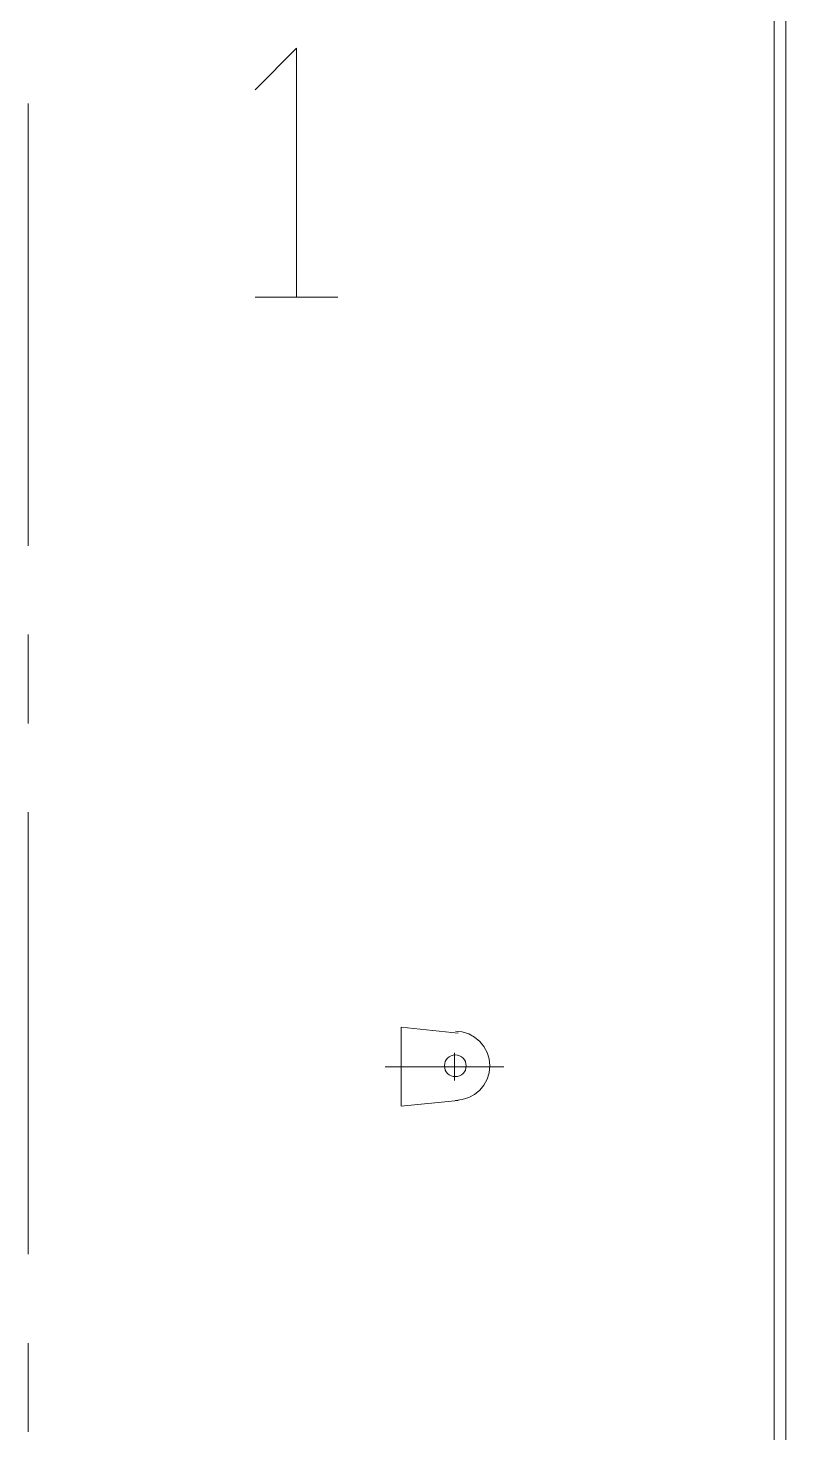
# Model space of a CAD drawing. Header units: millimetres. Extents: x 29 to 95071, y 20 to 67221.
# Drawn here: x 19404 to 21308, y 35402 to 38930 of the extents above; entities that cross this region are included whole.
import ezdxf

# ---------------------------------------------------------------- set-up
doc = ezdxf.new("R2010")
doc.units = ezdxf.units.MM

msp = doc.modelspace()

# ---------------------------------------------------------------- linework, layer by layer
at = {"color": 7, "lineweight": 0}
for points in [[(21277.8, 40326.4), (21277.8, 32529.7)], [(21307.5, 40326.4), (21307.5, 32529.7)], [(19974.2, 38775), (20078.3, 38879.1), (20078.3, 38254.5)], [(19404.2, 38740.3), (19404.2, 37630)], [(19974.2, 38254.5), (20182.4, 38254.5)], [(19404.2, 37407), (19404.2, 37183.9)], [(19404.2, 36960.9), (19404.2, 35850.6)], [(20341, 36420.6), (20484.7, 36405.7)], [(20341, 36420.6), (20341, 36222.3)], [(20477.3, 36237.2), (20494.8, 36239), (20511.1, 36244), (20525.8, 36252), (20538.6, 36262.6), (20549.2, 36275.5), (20557.2, 36290.2), (20562.3, 36306.5), (20564.1, 36324), (20562.3, 36341.4), (20557.2, 36357.7), (20549.2, 36372.4), (20538.6, 36385.3), (20525.8, 36395.9), (20511.1, 36403.9), (20494.8, 36408.9), (20477.3, 36410.7)], [(20474.8, 36356.2), (20474.8, 36286.8)], [(20301.4, 36321.5), (20598.7, 36321.5)], [(20341, 36222.3), (20484.7, 36237.2)], [(19404.2, 35627.6), (19404.2, 35404.5)]]:
    msp.add_lwpolyline(points, dxfattribs=at)
msp.add_circle((20477.3, 36324), 27.3, dxfattribs=at)

doc.saveas('drawing.dxf')
